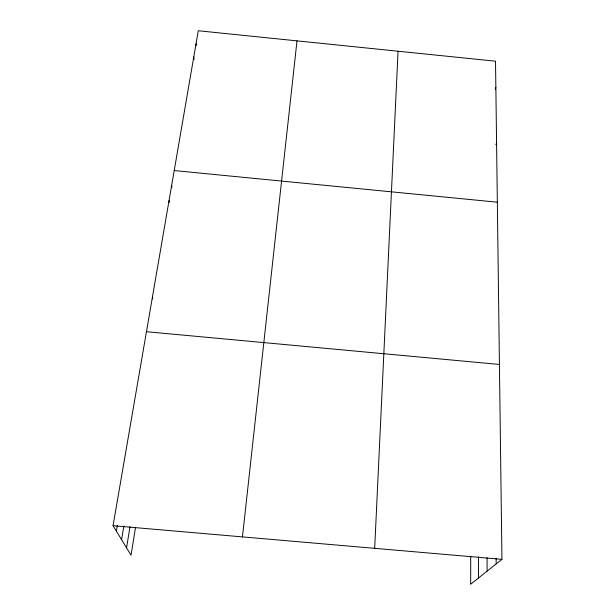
<?xml version="1.0" encoding="UTF-8"?>
<svg xmlns="http://www.w3.org/2000/svg" width="615" height="615" viewBox="0 0 615 615"><rect width="100%" height="100%" fill="white"/><g stroke="black" fill="none" stroke-linecap="round" stroke-linejoin="round"><path stroke-width="0.92" d="M470.721 556.221L470.667 584.25L501.948 559.343L495.521 61.208L198.284 30.75L113.052 525.702L131.033 555.168L135.546 527.216M374.681 548.334L398.059 51.222M242.456 536.895L296.999 40.867M126.552 547.827L130.026 526.663M121.578 539.67L123.861 526.025M116.366 531.129L117.327 525.479M495.236 89.329L495.867 87.591M495.875 144.763L496.582 142.988M113.052 525.702L501.948 559.343M146.455 331.708L499.434 364.457M174.206 170.555L497.343 202.204M152.405 297.137L152.797 298.898M169.04 200.567L169.325 202.412M171.647 185.43L171.916 187.314M193.779 56.888L194.017 59.64M196.047 43.711L196.2 45.572M496.136 558.259L496.19 563.932M487.049 557.751L487.126 571.143M478.432 556.713L478.478 578.038"/></g></svg>
